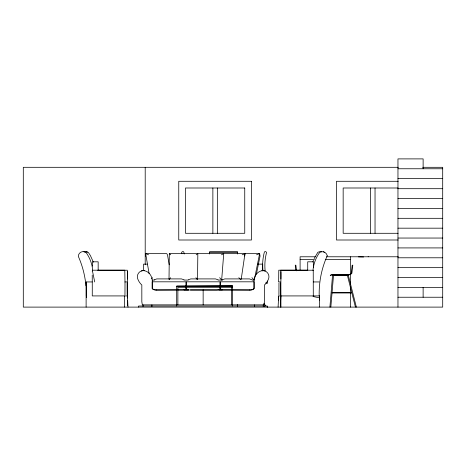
<?xml version="1.0" encoding="UTF-8"?>
<svg xmlns="http://www.w3.org/2000/svg" width="466" height="466" viewBox="0 0 466 466"><rect width="100%" height="100%" fill="white"/><g stroke="black" fill="none" stroke-linecap="round" stroke-linejoin="round"><path stroke-width="0.7" d="M92.239 275.091L92.256 281.942A87.515 5.342 90 0 1 92.256 295.922L127.428 295.922L127.987 307.106M92.414 266.127L92.414 261.81L98.163 261.81L98.163 270.443M127.125 282.845L127.125 283.911A65.077 3.973 90 0 0 127.171 293.941L127.183 294.85M280.649 282.845L280.649 283.911A65.077 3.18 -90 0 0 280.683 293.941L280.695 294.85M278.907 294.821L278.918 293.796A74.513 3.641 -90 0 0 278.953 283.06M280.899 271.69L280.905 272.045A10.036 0.489 -90 0 1 280.905 279.012L280.882 283.223A64.226 3.14 -90 0 0 280.893 295.922L280.928 307.106M127.434 271.69L127.445 272.045A10.036 0.612 90 0 1 127.445 279.012L127.416 283.223A64.226 3.92 90 0 0 127.428 295.922L127.439 298.019M124.946 294.821L124.958 293.796A74.513 4.549 90 0 0 125.005 283.06L124.789 270.198L92.414 270.198L92.262 271.614M169.012 279.344L169.315 253.655L259.62 253.655L260.063 256.032L256.428 274.049M197.532 279.344L197.834 253.655L196.186 254.791M145.584 256.032L145.648 253.655L166.799 253.655L167.475 254.791L169.216 264.805M278.097 307.106L278.656 295.922L319.431 295.922L319.466 307.106M280.334 307.106L280.893 295.922M330.837 307.106L333.516 275.336L348.312 275.336L356.362 307.106M329.911 307.106L332.584 274.928L348.312 274.928L348.312 275.336M313.001 270.367C313.519 263.896 315.89 257.593 319.717 252.351C322.472 250.591 326.654 252.374 327.19 255.63M244.72 256.032L244.97 253.655L242.18 254.791M241.196 279.344L244.97 253.655M254.413 279.344L259.62 253.655L256.562 254.791M127.032 281.942L124.917 281.942M312.832 261.997L313.455 260.278M327.237 255.752L325.909 258.875A92.134 92.023 -70.1 0 0 319.193 295.298L319.193 295.922M314.166 258.601L317.841 252.304L319.554 251.663L321.709 251.832M169.368 279.466L170.451 277.684M151.636 278.633L152.568 277.684M221.455 254.791L223.727 253.655L221.659 280.06L219.667 277.684M152.918 289.025A7.357 7.357 0 0 1 152.277 288.617L152.271 280.812A12.716 12.716 0 0 0 150.751 275.447A9.343 9.343 0 0 0 144.448 270.711C141.612 270.146 138.623 271.94 137.72 274.678A6.332 6.332 0 0 0 137.767 278.942A15.465 15.465 0 0 0 141.827 285.011L141.833 301.782L142.328 304.869L263.96 304.869L264.455 301.782L264.455 285.006A15.465 15.465 0 0 0 268.521 278.942A6.332 6.332 0 0 0 268.567 274.678C267.67 271.952 264.682 270.117 261.845 270.729A9.343 9.343 0 0 0 255.56 275.458A12.716 12.716 0 0 0 254.017 280.812L254.017 288.617A7.357 7.357 0 0 1 253.37 289.025M154.269 279.798L156.786 278.907L181.466 278.907L183.983 279.798M188.287 279.798L190.804 278.907L215.484 278.907L218.001 279.798M222.305 279.798L224.822 278.907L249.508 278.907L252.019 279.798M84.387 251.762L86.676 251.826M190.402 289.974L231.905 289.934M156.535 289.974L176.573 289.939M184.163 289.91L188.363 289.899L184.047 289.887M398.331 167.306L23.3 167.306L23.3 307.106L442.7 307.106L442.7 167.306L422.714 167.306M397.964 168.762L442.7 168.762M397.964 178.629L442.7 178.629M398.244 181.286L336.452 181.286L336.452 240.002L398.244 240.002M398.11 187.996L343.162 187.996L343.162 233.291L398.11 233.291M397.964 188.695L442.7 188.695M397.964 198.568L442.7 198.568M397.964 208.436L442.7 208.436M397.964 218.309L442.7 218.309M397.964 228.177L442.7 228.177M397.964 238.044L442.7 238.044M397.964 247.918L442.7 247.918M209.618 252.461L237.549 252.461M315.383 256.778L300.104 256.778L300.104 270.443M326.707 256.778L398.319 256.778M397.964 257.785L442.7 257.785M300.104 259.574L314.486 259.574M325.268 259.574L350.432 259.574M147.192 264.129L143.557 264.129L143.557 270.635M257.646 264.129L262.731 264.129L262.731 270.635M397.964 267.659L442.7 267.659M307.577 270.198L278.779 270.198L278.656 281.942M97.819 270.222L127.317 270.222L127.439 272.156A61.792 3.775 90 0 1 127.445 279.012M280.8 270.222L313.199 270.222M332.38 274.975L348.452 274.975L350.484 274.573L351.877 273.262L352.791 265.189L352.185 265.189L351.207 273.181L350.088 274.235L348.434 274.561L332.369 274.561A4.013 4.013 0 0 0 331.338 274.695L330.219 275.272L330.778 275.511A1.614 1.614 0 0 1 331.093 275.278L331.472 275.115A2.907 2.907 0 0 1 332.38 274.981M397.964 277.526L442.7 277.526M152.353 280.06L154.467 280.06M183.977 280.06L188.258 280.06M218.082 280.06L222.573 280.06M252.135 280.06L254.273 280.06L251.925 277.684M92.256 281.942L86.292 281.942L86.292 295.922L86.624 297.564M279.006 281.942L280.45 281.942M313.286 281.942L319.193 281.942M232.598 287.301L177.872 287.301L177.872 304.875M397.964 287.394L442.7 287.394M222.241 289.887L218.659 289.887L222.125 289.91M332.136 292.566L351.748 292.566L347.386 275.336M332.095 292.98L351.853 292.98L355.43 307.106M397.964 297.238L442.7 297.238M232.633 289.934L249.753 289.974M178.024 289.945L216.707 290.015A4.806 4.806 0 0 0 219.032 289.398L220.08 288.658L220.08 287.289M358.459 256.877L363.614 256.993M84.311 251.786C81.422 250.865 78.218 253.364 78.323 256.376C82.453 265.667 85.039 275.639 85.948 285.763M188.724 289.934L188.689 289.928A4.94 4.94 0 0 1 187.256 289.403L186.208 288.658L186.208 287.289M312.983 296.522L318.89 297.733M87.09 251.949L88.377 252.473L90.375 255.525L93.369 262.16M84.725 251.902L86.018 252.426C89.833 257.669 92.192 263.972 92.693 270.443M86.204 251.71L87.556 252.065M83.839 251.663L85.196 252.019M265.655 282.891L267.344 283.404L267.292 281.045M323.253 251.762L323.579 251.879M324.12 252.048L324.452 252.17M148.59 254.791L145.648 253.655L149.12 273.635M169.315 253.655L170.719 254.791M238.819 277.684L240.637 279.583M263.517 304.828L264.77 306.605M195.918 277.684L197.124 279.466M280.8 270.222L280.899 272.156A61.792 3.017 -90 0 1 280.905 279.012M92.635 271.824L94.709 281.942M296.545 270.845L295.869 265.189L295.263 265.189L295.799 270.321M127.451 300.809L127.468 305.708M313.239 270.303L313.286 295.922M423.128 168.762L423.128 158.894L397.964 158.894L397.964 307.106M423.128 287.394L423.128 297.267M375.037 187.996L375.037 233.291M370.563 187.996L370.563 233.291M368.356 256.766L368.128 256.766M350.432 256.778L350.432 284.819M350.432 286.223L350.432 307.106M332.584 274.928L332.584 275.336M319.431 295.922L319.431 300.116M313.402 267.566L313.402 261.81L307.717 261.81L307.717 270.443M278.656 295.922L278.656 300.116M267.344 306.605L267.344 307.106M267.239 307.106L267.239 306.016L138.623 306.016L138.623 307.106M263.249 304.869L263.249 306.546M254.389 304.869L254.389 306.546M237.549 253.999L237.549 251.611L209.618 251.611L209.618 253.999M237.549 304.537L237.549 306.605M232.598 306.016L232.598 286.27L176.678 286.27L176.678 306.016M231.579 287.301L231.579 304.875M220.226 285.92L220.226 281.814L254.098 281.814L254.098 288.658L253.055 289.403A4.806 4.806 0 0 1 250.725 290.021L222.742 289.934A4.94 4.94 0 0 1 221.274 289.403L220.226 288.658L220.226 287.289M220.08 285.92L220.08 281.814L186.208 281.814L186.208 285.92M217.342 187.996L217.342 233.291M212.869 187.996L212.869 233.291M203.147 289.887L203.147 304.869M186.062 285.92L186.062 281.814L152.19 281.814L152.19 288.658L153.238 289.403A4.806 4.806 0 0 0 155.562 290.021L183.581 289.928A4.94 4.94 0 0 0 185.014 289.403L186.062 288.658L186.062 287.289M151.899 304.869L151.899 306.546M145.206 167.306L145.206 264.74M143.039 304.869L143.039 306.546M124.632 295.922L124.632 307.106M86.117 281.942L86.117 307.106M253.038 289.2A7.357 7.357 0 0 1 252.345 289.502M251.984 289.631A7.357 7.357 0 0 1 249.753 289.974M261.845 270.729A5.732 5.732 0 0 1 264.956 270.962M156.535 289.974A7.357 7.357 0 0 1 154.304 289.631M153.949 289.502A7.357 7.357 0 0 1 153.25 289.2M141.332 270.962A5.732 5.732 0 0 1 144.443 270.729M181.926 253.749A50.643 50.643 0 0 0 181.6 252.461L182.299 251.722A1.45 1.45 0 0 1 183.383 251.71L183.773 251.99A52.425 52.425 0 0 1 184.268 253.993M265.137 270.845A50.643 50.643 0 0 1 266.581 252.461L265.882 251.722A1.45 1.45 0 0 0 264.799 251.71L264.408 251.99A52.425 52.425 0 0 0 262.906 271.037M263.89 303.191A104.518 104.518 0 0 1 265.661 305.882M251.454 181.286L178.758 181.286L178.758 240.002L251.454 240.002L251.454 181.286M244.743 187.996L185.468 187.996L185.468 233.291L244.743 233.291L244.743 187.996M232.598 285.885L176.678 286.165L232.598 285.885"/></g></svg>
